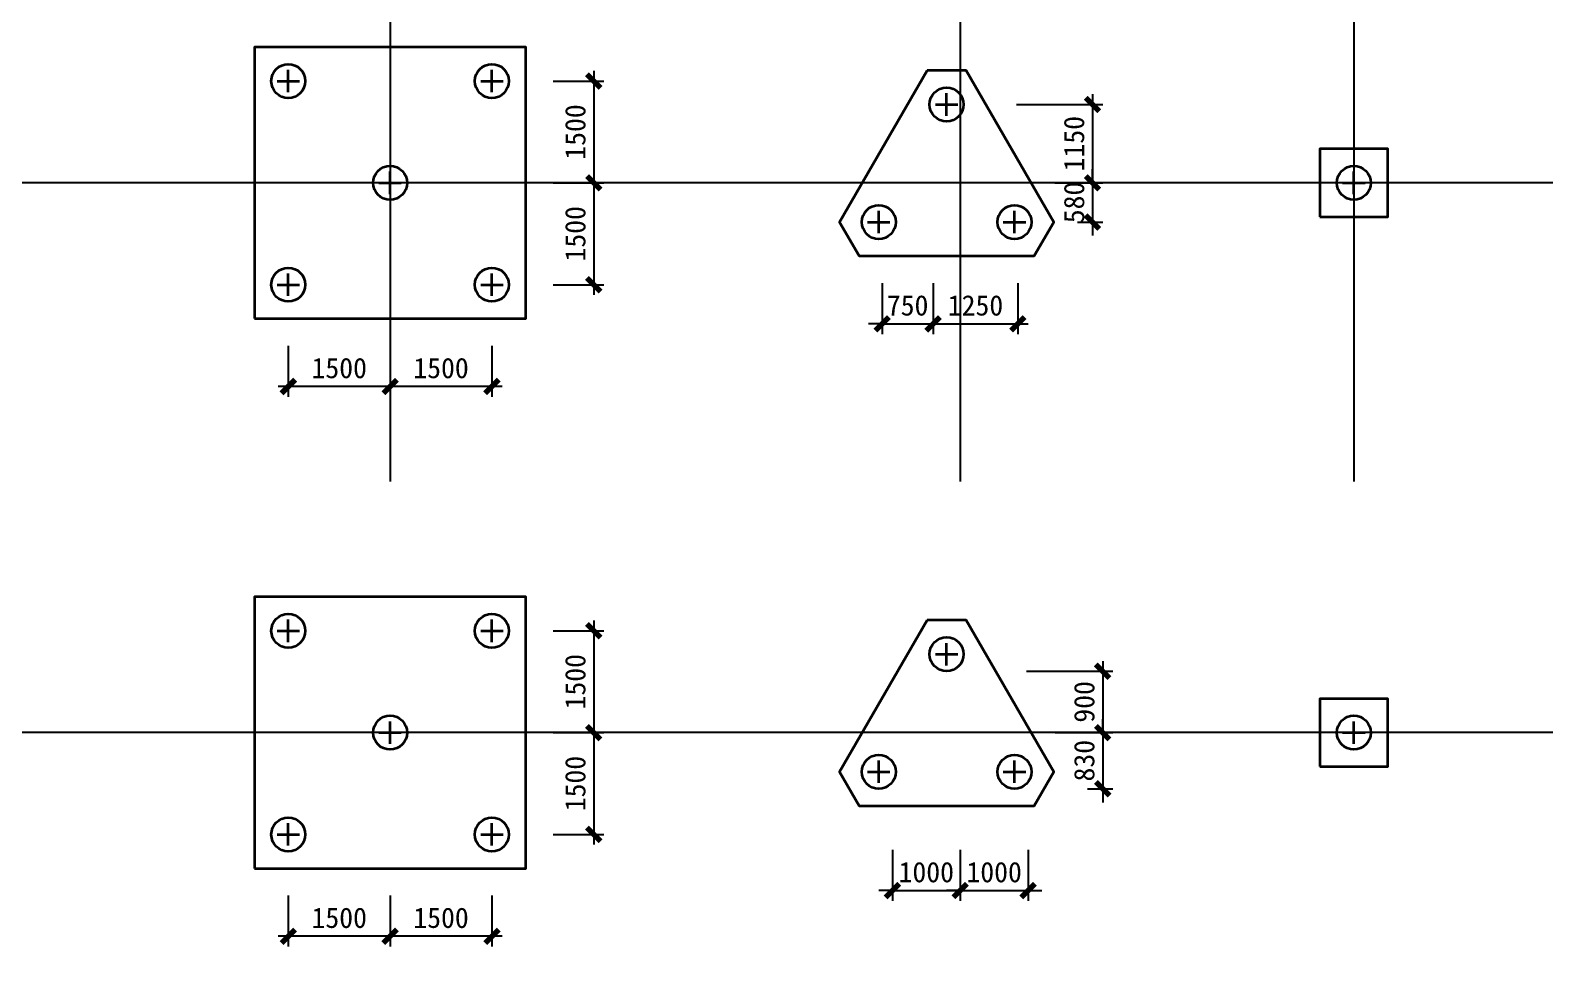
# Model space of a CAD drawing. Header units: millimetres. Extents: x -8252 to 341964, y -299084 to 206355.
# Drawn here: x 47196 to 69510, y 19134 to 32798 of the extents above; entities that cross this region are included whole.
import ezdxf

# ---------------------------------------------------------------- set-up
doc = ezdxf.new("R2010")
doc.units = ezdxf.units.MM
doc.header["$LTSCALE"] = 500
doc.header["$PDMODE"] = 2
doc.header["$PDSIZE"] = 200
doc.linetypes.add('DASHDOT', pattern=[25.4, 12.7, -6.35, 0, -6.35])
doc.layers.add('dim____', color=70, linetype='Continuous')
doc.layers.add('DOTE', color=20, linetype='DASHDOT')
doc.layers.add('s121', color=2, linetype='Continuous', lineweight=35)
doc.layers.add('zkz', color=200, linetype='Continuous', lineweight=35)
doc.styles.add('宋体', font='')
doc.styles.get('宋体').set_extended_font_data('宋体')
doc.dimstyles.new('ISO-25', dxfattribs={"dimtxt": 2.5, "dimasz": 2.5, "dimexe": 1.25, "dimexo": 0.625, "dimtad": 1, "dimtxsty": 'Standard', "dimcen": 2.5, "dimadec": 0, "dimazin": 0, "dimtfac": 1, "dimtmove": 0, "dimatfit": 3, "dimfxl": 1, "dimarcsym": 0})

# ---------------------------------------------------------------- blocks, each defined once
blk = doc.blocks.new('_ArchTick')
at = {"color": 0, "linetype": 'ByBlock', "const_width": 0.4}
blk.add_lwpolyline([(-0.5, -0.5), (0.5, 0.5)], dxfattribs=at)
blk = doc.blocks.new('*D736')
at = {"layer": 'Defpoints', "color": 0, "transparency": 16777216}
for p in [(59898, 21123), (60898, 21123), (60898, 20123)]:
    blk.add_point(p, dxfattribs=at)
at = {"layer": 'dim____', "color": 0, "lineweight": -2, "transparency": 16777216}
for p, q in [((59898, 20723), (59898, 19973)), ((60898, 20723), (60898, 19973)), ((59898, 20123), (59698, 20123)), ((59898, 20123), (60898, 20123)), ((60898, 20123), (61098, 20123))]:
    blk.add_line(p, q, dxfattribs=at)
at = {"layer": 'dim____', "color": 0, "lineweight": -2, "transparency": 16777216, "xscale": 200, "yscale": 200, "zscale": 200}
blk.add_blockref('_ArchTick', (59898, 20123), dxfattribs=at)
at = {"layer": 'dim____', "color": 0, "lineweight": -2, "transparency": 16777216, "xscale": 200, "yscale": 200, "zscale": 200, "rotation": 180}
blk.add_blockref('_ArchTick', (60898, 20123), dxfattribs=at)
at = {"layer": 'dim____', "color": 7, "transparency": 16777216, "insert": (60398, 20393), "char_height": 300, "attachment_point": 5, "style": '宋体'}
blk.add_mtext('1000', dxfattribs=at)
blk = doc.blocks.new('*D737')
at = {"layer": 'Defpoints', "color": 0, "transparency": 16777216}
for p in [(60898, 21123), (61898, 21123), (61898, 20123)]:
    blk.add_point(p, dxfattribs=at)
at = {"layer": 'dim____', "color": 0, "lineweight": -2, "transparency": 16777216}
for p, q in [((60898, 20723), (60898, 19973)), ((61898, 20723), (61898, 19973)), ((60898, 20123), (60698, 20123)), ((60898, 20123), (61898, 20123)), ((61898, 20123), (62098, 20123))]:
    blk.add_line(p, q, dxfattribs=at)
at = {"layer": 'dim____', "color": 0, "lineweight": -2, "transparency": 16777216, "xscale": 200, "yscale": 200, "zscale": 200}
blk.add_blockref('_ArchTick', (60898, 20123), dxfattribs=at)
at = {"layer": 'dim____', "color": 0, "lineweight": -2, "transparency": 16777216, "xscale": 200, "yscale": 200, "zscale": 200, "rotation": 180}
blk.add_blockref('_ArchTick', (61898, 20123), dxfattribs=at)
at = {"layer": 'dim____', "color": 7, "transparency": 16777216, "insert": (61398, 20393), "char_height": 300, "attachment_point": 5, "style": '宋体'}
blk.add_mtext('1000', dxfattribs=at)
blk = doc.blocks.new('*D738')
at = {"layer": 'Defpoints', "color": 0, "transparency": 16777216}
for p in [(61475, 23355), (61997, 22450), (62997, 22450)]:
    blk.add_point(p, dxfattribs=at)
at = {"layer": 'dim____', "color": 0, "lineweight": -2, "transparency": 16777216}
for p, q in [((62997, 23505), (62997, 22300)), ((61875, 23355), (63147, 23355)), ((62397, 22450), (63147, 22450))]:
    blk.add_line(p, q, dxfattribs=at)
at = {"layer": 'dim____', "color": 0, "lineweight": -2, "transparency": 16777216, "xscale": 200, "yscale": 200, "zscale": 200}
for p, rotation in [((62997, 23355), 90), ((62997, 22450), 270)]:
    blk.add_blockref('_ArchTick', p, dxfattribs=dict(at, rotation=rotation))
at = {"layer": 'dim____', "color": 7, "transparency": 16777216, "insert": (62727, 22903), "char_height": 300, "attachment_point": 5, "rotation": 90, "style": '宋体'}
blk.add_mtext('900', dxfattribs=at)
blk = doc.blocks.new('*D739')
at = {"layer": 'Defpoints', "color": 0, "transparency": 16777216}
for p in [(61997, 22450), (62475, 21623), (62997, 21623)]:
    blk.add_point(p, dxfattribs=at)
at = {"layer": 'dim____', "color": 0, "lineweight": -2, "transparency": 16777216}
for p, q in [((62997, 22450), (62997, 22650)), ((62297, 22450), (63147, 22450)), ((62997, 22450), (62997, 21623)), ((62775, 21623), (63147, 21623)), ((62997, 21623), (62997, 21423))]:
    blk.add_line(p, q, dxfattribs=at)
at = {"layer": 'dim____', "color": 0, "lineweight": -2, "transparency": 16777216, "xscale": 200, "yscale": 200, "zscale": 200}
for p, rotation in [((62997, 22450), 270), ((62997, 21623), 90)]:
    blk.add_blockref('_ArchTick', p, dxfattribs=dict(at, rotation=rotation))
at = {"layer": 'dim____', "color": 7, "transparency": 16777216, "insert": (62727, 22037), "char_height": 300, "attachment_point": 5, "rotation": 90, "style": '宋体'}
blk.add_mtext('830', dxfattribs=at)
blk = doc.blocks.new('*D770')
at = {"layer": 'Defpoints', "color": 0, "transparency": 16777216}
for p in [(59748, 29473), (60498, 29473), (60498, 28473)]:
    blk.add_point(p, dxfattribs=at)
at = {"layer": 'dim____', "color": 0, "lineweight": -2, "transparency": 16777216}
for p, q in [((59748, 29073), (59748, 28323)), ((60498, 29073), (60498, 28323)), ((59748, 28473), (59548, 28473)), ((59748, 28473), (60498, 28473)), ((60498, 28473), (60698, 28473))]:
    blk.add_line(p, q, dxfattribs=at)
at = {"layer": 'dim____', "color": 0, "lineweight": -2, "transparency": 16777216, "xscale": 200, "yscale": 200, "zscale": 200}
blk.add_blockref('_ArchTick', (59748, 28473), dxfattribs=at)
at = {"layer": 'dim____', "color": 0, "lineweight": -2, "transparency": 16777216, "xscale": 200, "yscale": 200, "zscale": 200, "rotation": 180}
blk.add_blockref('_ArchTick', (60498, 28473), dxfattribs=at)
at = {"layer": 'dim____', "color": 7, "transparency": 16777216, "insert": (60123, 28743), "char_height": 300, "attachment_point": 5, "style": '宋体'}
blk.add_mtext('750', dxfattribs=at)
blk = doc.blocks.new('*D771')
at = {"layer": 'Defpoints', "color": 0, "transparency": 16777216}
for p in [(60498, 29473), (61748, 29473), (61748, 28473)]:
    blk.add_point(p, dxfattribs=at)
at = {"layer": 'dim____', "color": 0, "lineweight": -2, "transparency": 16777216}
for p, q in [((60498, 29073), (60498, 28323)), ((61748, 29073), (61748, 28323)), ((60348, 28473), (61898, 28473))]:
    blk.add_line(p, q, dxfattribs=at)
at = {"layer": 'dim____', "color": 0, "lineweight": -2, "transparency": 16777216, "xscale": 200, "yscale": 200, "zscale": 200, "rotation": 180}
blk.add_blockref('_ArchTick', (60498, 28473), dxfattribs=at)
at = {"layer": 'dim____', "color": 0, "lineweight": -2, "transparency": 16777216, "xscale": 200, "yscale": 200, "zscale": 200}
blk.add_blockref('_ArchTick', (61748, 28473), dxfattribs=at)
at = {"layer": 'dim____', "color": 7, "transparency": 16777216, "insert": (61123, 28743), "char_height": 300, "attachment_point": 5, "style": '宋体'}
blk.add_mtext('1250', dxfattribs=at)
blk = doc.blocks.new('*D772')
at = {"layer": 'Defpoints', "color": 0, "transparency": 16777216}
for p in [(61325, 31705), (61992, 30550), (62847, 30550)]:
    blk.add_point(p, dxfattribs=at)
at = {"layer": 'dim____', "color": 0, "lineweight": -2, "transparency": 16777216}
for p, q in [((61725, 31705), (62997, 31705)), ((62847, 31855), (62847, 30400)), ((62392, 30550), (62997, 30550))]:
    blk.add_line(p, q, dxfattribs=at)
at = {"layer": 'dim____', "color": 0, "lineweight": -2, "transparency": 16777216, "xscale": 200, "yscale": 200, "zscale": 200}
for p, rotation in [((62847, 31705), 90), ((62847, 30550), 270)]:
    blk.add_blockref('_ArchTick', p, dxfattribs=dict(at, rotation=rotation))
at = {"layer": 'dim____', "color": 7, "transparency": 16777216, "insert": (62577, 31128), "char_height": 300, "attachment_point": 5, "rotation": 90, "style": '宋体'}
blk.add_mtext('1150', dxfattribs=at)
blk = doc.blocks.new('*D773')
at = {"layer": 'Defpoints', "color": 0, "transparency": 16777216}
for p in [(61992, 30550), (62325, 29973), (62847, 29973)]:
    blk.add_point(p, dxfattribs=at)
at = {"layer": 'dim____', "color": 0, "lineweight": -2, "transparency": 16777216}
for p, q in [((62847, 30550), (62847, 30750)), ((62292, 30550), (62997, 30550)), ((62847, 30550), (62847, 29973)), ((62625, 29973), (62997, 29973)), ((62847, 29973), (62847, 29773))]:
    blk.add_line(p, q, dxfattribs=at)
at = {"layer": 'dim____', "color": 0, "lineweight": -2, "transparency": 16777216, "xscale": 200, "yscale": 200, "zscale": 200}
for p, rotation in [((62847, 30550), 270), ((62847, 29973), 90)]:
    blk.add_blockref('_ArchTick', p, dxfattribs=dict(at, rotation=rotation))
at = {"layer": 'dim____', "color": 7, "transparency": 16777216, "insert": (62577, 30262), "char_height": 300, "attachment_point": 5, "rotation": 90, "style": '宋体'}
blk.add_mtext('580', dxfattribs=at)
blk = doc.blocks.new('*D774')
at = {"layer": 'Defpoints', "color": 0, "transparency": 16777216}
for p in [(54498, 32050), (54498, 30550), (55498, 30550)]:
    blk.add_point(p, dxfattribs=at)
at = {"layer": 'dim____', "color": 0, "lineweight": -2, "transparency": 16777216}
for p, q in [((55498, 32200), (55498, 30400)), ((54898, 32050), (55648, 32050)), ((54898, 30550), (55648, 30550))]:
    blk.add_line(p, q, dxfattribs=at)
at = {"layer": 'dim____', "color": 0, "lineweight": -2, "transparency": 16777216, "xscale": 200, "yscale": 200, "zscale": 200}
for p, rotation in [((55498, 32050), 90), ((55498, 30550), 270)]:
    blk.add_blockref('_ArchTick', p, dxfattribs=dict(at, rotation=rotation))
at = {"layer": 'dim____', "color": 7, "transparency": 16777216, "insert": (55228, 31300), "char_height": 300, "attachment_point": 5, "rotation": 90, "style": '宋体'}
blk.add_mtext('1500', dxfattribs=at)
blk = doc.blocks.new('*D775')
at = {"layer": 'Defpoints', "color": 0, "transparency": 16777216}
for p in [(54498, 30550), (54498, 29050), (55498, 29050)]:
    blk.add_point(p, dxfattribs=at)
at = {"layer": 'dim____', "color": 0, "lineweight": -2, "transparency": 16777216}
for p, q in [((55498, 30700), (55498, 28900)), ((54898, 30550), (55648, 30550)), ((54898, 29050), (55648, 29050))]:
    blk.add_line(p, q, dxfattribs=at)
at = {"layer": 'dim____', "color": 0, "lineweight": -2, "transparency": 16777216, "xscale": 200, "yscale": 200, "zscale": 200}
for p, rotation in [((55498, 30550), 90), ((55498, 29050), 270)]:
    blk.add_blockref('_ArchTick', p, dxfattribs=dict(at, rotation=rotation))
at = {"layer": 'dim____', "color": 7, "transparency": 16777216, "insert": (55228, 29800), "char_height": 300, "attachment_point": 5, "rotation": 90, "style": '宋体'}
blk.add_mtext('1500', dxfattribs=at)
blk = doc.blocks.new('*D776')
at = {"layer": 'Defpoints', "color": 0, "transparency": 16777216}
for p in [(52498, 28550), (53998, 28550), (52498, 27550)]:
    blk.add_point(p, dxfattribs=at)
at = {"layer": 'dim____', "color": 0, "lineweight": -2, "transparency": 16777216}
for p, q in [((52498, 28150), (52498, 27400)), ((53998, 28150), (53998, 27400)), ((54148, 27550), (52348, 27550))]:
    blk.add_line(p, q, dxfattribs=at)
at = {"layer": 'dim____', "color": 0, "lineweight": -2, "transparency": 16777216, "xscale": 200, "yscale": 200, "zscale": 200, "rotation": 180}
blk.add_blockref('_ArchTick', (52498, 27550), dxfattribs=at)
at = {"layer": 'dim____', "color": 0, "lineweight": -2, "transparency": 16777216, "xscale": 200, "yscale": 200, "zscale": 200}
blk.add_blockref('_ArchTick', (53998, 27550), dxfattribs=at)
at = {"layer": 'dim____', "color": 7, "transparency": 16777216, "insert": (53248, 27820), "char_height": 300, "attachment_point": 5, "style": '宋体'}
blk.add_mtext('1500', dxfattribs=at)
blk = doc.blocks.new('*D777')
at = {"layer": 'Defpoints', "color": 0, "transparency": 16777216}
for p in [(50998, 28550), (52498, 28550), (50998, 27550)]:
    blk.add_point(p, dxfattribs=at)
at = {"layer": 'dim____', "color": 0, "lineweight": -2, "transparency": 16777216}
for p, q in [((50998, 28150), (50998, 27400)), ((52498, 28150), (52498, 27400)), ((52648, 27550), (50848, 27550))]:
    blk.add_line(p, q, dxfattribs=at)
at = {"layer": 'dim____', "color": 0, "lineweight": -2, "transparency": 16777216, "xscale": 200, "yscale": 200, "zscale": 200, "rotation": 180}
blk.add_blockref('_ArchTick', (50998, 27550), dxfattribs=at)
at = {"layer": 'dim____', "color": 0, "lineweight": -2, "transparency": 16777216, "xscale": 200, "yscale": 200, "zscale": 200}
blk.add_blockref('_ArchTick', (52498, 27550), dxfattribs=at)
at = {"layer": 'dim____', "color": 7, "transparency": 16777216, "insert": (51748, 27820), "char_height": 300, "attachment_point": 5, "style": '宋体'}
blk.add_mtext('1500', dxfattribs=at)
blk = doc.blocks.new('*D764')
at = {"layer": 'Defpoints', "color": 0, "transparency": 16777216}
for p in [(54498, 23950), (54498, 22450), (55498, 22450)]:
    blk.add_point(p, dxfattribs=at)
at = {"layer": 'dim____', "color": 0, "lineweight": -2, "transparency": 16777216}
for p, q in [((55498, 24100), (55498, 22300)), ((54898, 23950), (55648, 23950)), ((54898, 22450), (55648, 22450))]:
    blk.add_line(p, q, dxfattribs=at)
at = {"layer": 'dim____', "color": 0, "lineweight": -2, "transparency": 16777216, "xscale": 200, "yscale": 200, "zscale": 200}
for p, rotation in [((55498, 23950), 90), ((55498, 22450), 270)]:
    blk.add_blockref('_ArchTick', p, dxfattribs=dict(at, rotation=rotation))
at = {"layer": 'dim____', "color": 7, "transparency": 16777216, "insert": (55228, 23200), "char_height": 300, "attachment_point": 5, "rotation": 90, "style": '宋体'}
blk.add_mtext('1500', dxfattribs=at)
blk = doc.blocks.new('*D765')
at = {"layer": 'Defpoints', "color": 0, "transparency": 16777216}
for p in [(54498, 22450), (54498, 20950), (55498, 20950)]:
    blk.add_point(p, dxfattribs=at)
at = {"layer": 'dim____', "color": 0, "lineweight": -2, "transparency": 16777216}
for p, q in [((55498, 22600), (55498, 20800)), ((54898, 22450), (55648, 22450)), ((54898, 20950), (55648, 20950))]:
    blk.add_line(p, q, dxfattribs=at)
at = {"layer": 'dim____', "color": 0, "lineweight": -2, "transparency": 16777216, "xscale": 200, "yscale": 200, "zscale": 200}
for p, rotation in [((55498, 22450), 90), ((55498, 20950), 270)]:
    blk.add_blockref('_ArchTick', p, dxfattribs=dict(at, rotation=rotation))
at = {"layer": 'dim____', "color": 7, "transparency": 16777216, "insert": (55228, 21700), "char_height": 300, "attachment_point": 5, "rotation": 90, "style": '宋体'}
blk.add_mtext('1500', dxfattribs=at)
blk = doc.blocks.new('*D766')
at = {"layer": 'Defpoints', "color": 0, "transparency": 16777216}
for p in [(52498, 20450), (53998, 20450), (52498, 19450)]:
    blk.add_point(p, dxfattribs=at)
at = {"layer": 'dim____', "color": 0, "lineweight": -2, "transparency": 16777216}
for p, q in [((52498, 20050), (52498, 19300)), ((53998, 20050), (53998, 19300)), ((54148, 19450), (52348, 19450))]:
    blk.add_line(p, q, dxfattribs=at)
at = {"layer": 'dim____', "color": 0, "lineweight": -2, "transparency": 16777216, "xscale": 200, "yscale": 200, "zscale": 200, "rotation": 180}
blk.add_blockref('_ArchTick', (52498, 19450), dxfattribs=at)
at = {"layer": 'dim____', "color": 0, "lineweight": -2, "transparency": 16777216, "xscale": 200, "yscale": 200, "zscale": 200}
blk.add_blockref('_ArchTick', (53998, 19450), dxfattribs=at)
at = {"layer": 'dim____', "color": 7, "transparency": 16777216, "insert": (53248, 19720), "char_height": 300, "attachment_point": 5, "style": '宋体'}
blk.add_mtext('1500', dxfattribs=at)
blk = doc.blocks.new('*D767')
at = {"layer": 'Defpoints', "color": 0, "transparency": 16777216}
for p in [(50998, 20450), (52498, 20450), (50998, 19450)]:
    blk.add_point(p, dxfattribs=at)
at = {"layer": 'dim____', "color": 0, "lineweight": -2, "transparency": 16777216}
for p, q in [((50998, 20050), (50998, 19300)), ((52498, 20050), (52498, 19300)), ((52648, 19450), (50848, 19450))]:
    blk.add_line(p, q, dxfattribs=at)
at = {"layer": 'dim____', "color": 0, "lineweight": -2, "transparency": 16777216, "xscale": 200, "yscale": 200, "zscale": 200, "rotation": 180}
blk.add_blockref('_ArchTick', (50998, 19450), dxfattribs=at)
at = {"layer": 'dim____', "color": 0, "lineweight": -2, "transparency": 16777216, "xscale": 200, "yscale": 200, "zscale": 200}
blk.add_blockref('_ArchTick', (52498, 19450), dxfattribs=at)
at = {"layer": 'dim____', "color": 7, "transparency": 16777216, "insert": (51748, 19720), "char_height": 300, "attachment_point": 5, "style": '宋体'}
blk.add_mtext('1500', dxfattribs=at)

msp = doc.modelspace()

# ---------------------------------------------------------------- linework, layer by layer
at = {"layer": 'DOTE', "ltscale": 5}
for p, q in [((52497.528, 57900.374), (52497.528, -3449.626)), ((60897.528, 57900.374), (60897.528, -3449.626)), ((66697.528, 57900.374), (66697.528, -3449.626)), ((75497.528, 30550.374), (-3452.472, 30550.374)), ((75497.528, 22450.374), (-3452.472, 22450.374))]:
    msp.add_line(p, q, dxfattribs=at)
at = {"layer": 's121'}
for points in [[(50497.528, 28550.374), (54497.528, 28550.374), (54497.528, 32550.374), (50497.528, 32550.374)], [(60408.852, 32205.075), (59120.177, 29973.022), (59408.852, 29473.022), (61986.204, 29473.024), (62274.88, 29973.024), (60986.204, 32205.075)], [(66197.528, 30050.374), (67197.528, 30050.374), (67197.528, 31050.374), (66197.528, 31050.374)], [(50497.528, 20450.374), (54497.528, 20450.374), (54497.528, 24450.374), (50497.528, 24450.374)], [(60408.852, 24105.075), (59120.177, 21873.022), (59408.852, 21373.022), (61986.204, 21373.024), (62274.88, 21873.024), (60986.204, 24105.075)], [(66197.528, 21950.374), (67197.528, 21950.374), (67197.528, 22950.374), (66197.528, 22950.374)]]:
    msp.add_lwpolyline(points, close=True, dxfattribs=at)
at = {"layer": 'zkz'}
for p, q in [((50997.528, 31885.374), (50997.528, 32215.374)), ((53997.528, 31885.374), (53997.528, 32215.374)), ((50832.528, 32050.374), (51162.528, 32050.374)), ((53832.528, 32050.374), (54162.528, 32050.374)), ((60532.528, 31705.075), (60862.528, 31705.075)), ((60697.528, 31540.075), (60697.528, 31870.075)), ((52497.528, 30385.374), (52497.528, 30715.374)), ((66697.528, 30385.374), (66697.528, 30715.374)), ((52332.528, 30550.374), (52662.528, 30550.374)), ((66532.528, 30550.374), (66862.528, 30550.374)), ((59697.528, 29808.024), (59697.528, 30138.024)), ((61697.528, 29808.024), (61697.528, 30138.024)), ((59532.528, 29973.024), (59862.528, 29973.024)), ((61532.528, 29973.024), (61862.528, 29973.024)), ((50832.528, 29050.374), (51162.528, 29050.374)), ((50997.528, 28885.374), (50997.528, 29215.374)), ((53832.528, 29050.374), (54162.528, 29050.374)), ((53997.528, 28885.374), (53997.528, 29215.374)), ((50997.528, 23785.374), (50997.528, 24115.374)), ((53997.528, 23785.374), (53997.528, 24115.374)), ((50832.528, 23950.374), (51162.528, 23950.374)), ((53832.528, 23950.374), (54162.528, 23950.374)), ((60697.528, 23440.075), (60697.528, 23770.075)), ((60532.528, 23605.075), (60862.528, 23605.075)), ((52497.528, 22285.374), (52497.528, 22615.374)), ((66697.528, 22285.374), (66697.528, 22615.374)), ((52332.528, 22450.374), (52662.528, 22450.374)), ((66532.528, 22450.374), (66862.528, 22450.374)), ((59532.528, 21873.024), (59862.528, 21873.024)), ((59697.528, 21708.024), (59697.528, 22038.024)), ((61532.528, 21873.024), (61862.528, 21873.024)), ((61697.528, 21708.024), (61697.528, 22038.024)), ((50997.528, 20785.374), (50997.528, 21115.374)), ((53997.528, 20785.374), (53997.528, 21115.374)), ((50832.528, 20950.374), (51162.528, 20950.374)), ((53832.528, 20950.374), (54162.528, 20950.374))]:
    msp.add_line(p, q, dxfattribs=at)
for centre in [(50997.528, 32050.374), (53997.528, 32050.374), (60697.528, 31705.075), (52497.528, 30550.374), (66697.528, 30550.374), (59697.528, 29973.024), (61697.528, 29973.024), (50997.528, 29050.374), (53997.528, 29050.374), (50997.528, 23950.374), (53997.528, 23950.374), (60697.528, 23605.075), (52497.528, 22450.374), (66697.528, 22450.374), (59697.528, 21873.024), (61697.528, 21873.024), (50997.528, 20950.374), (53997.528, 20950.374)]:
    msp.add_circle(centre, 250, dxfattribs=at)

# ---------------------------------------------------------------- dimensions: what is measured, and where the dimension line sits
at = {"layer": 'dim____'}
for base, p1, p2, angle, override, picture, middle in [((55497.528, 30550.374), (54497.528, 32050.374), (54497.528, 30550.374), 90, {"dimtxt": 300, "dimasz": 200, "dimexe": 150, "dimexo": 400, "dimgap": 120, "dimtad": 1, "dimrnd": 10, "dimtxsty": '宋体', "dimblk1": 'ArchTick', "dimblk2": 'ArchTick', "dimsah": 1, "dimdle": 150, "dimclrt": 7, "dimtix": 1, "dimtmove": 0}, '*D774', (55227.528, 31300.374)), ((62847.207, 30550.374), (61324.879, 31705.073), (61991.546, 30550.374), 90, {"dimtxt": 300, "dimasz": 200, "dimexe": 150, "dimexo": 400, "dimgap": 120, "dimtad": 1, "dimrnd": 10, "dimtxsty": '宋体', "dimblk1": 'ArchTick', "dimblk2": 'ArchTick', "dimsah": 1, "dimdle": 150, "dimclrt": 7, "dimtix": 1, "dimtmove": 0}, '*D772', (62577.207, 31127.723)), ((55497.528, 29050.374), (54497.528, 30550.374), (54497.528, 29050.374), 90, {"dimtxt": 300, "dimasz": 200, "dimexe": 150, "dimexo": 400, "dimgap": 120, "dimtad": 1, "dimrnd": 10, "dimtxsty": '宋体', "dimblk1": 'ArchTick', "dimblk2": 'ArchTick', "dimsah": 1, "dimdle": 150, "dimclrt": 7, "dimtix": 1, "dimtmove": 0}, '*D775', (55227.528, 29800.374)), ((62847.207, 29973.022), (61991.546, 30550.374), (62324.878, 29973.022), 90, {"dimtxt": 300, "dimasz": 200, "dimexe": 150, "dimexo": 300, "dimgap": 120, "dimtad": 1, "dimrnd": 10, "dimtxsty": '宋体', "dimblk1": 'ArchTick', "dimblk2": 'ArchTick', "dimsah": 1, "dimdle": 150, "dimclrt": 7, "dimtix": 1, "dimtmove": 0}, '*D773', (62577.207, 30261.698)), ((50997.528, 27550.374), (52497.528, 28550.374), (50997.528, 28550.374), 180, {"dimtxt": 300, "dimasz": 200, "dimexe": 150, "dimexo": 400, "dimgap": 120, "dimtad": 1, "dimrnd": 10, "dimtxsty": '宋体', "dimblk1": 'ArchTick', "dimblk2": 'ArchTick', "dimsah": 1, "dimdle": 150, "dimclrt": 7, "dimtix": 1, "dimtmove": 0}, '*D777', (51747.528, 27820.374)), ((52497.528, 27550.374), (53997.528, 28550.374), (52497.528, 28550.374), 180, {"dimtxt": 300, "dimasz": 200, "dimexe": 150, "dimexo": 400, "dimgap": 120, "dimtad": 1, "dimrnd": 10, "dimtxsty": '宋体', "dimblk1": 'ArchTick', "dimblk2": 'ArchTick', "dimsah": 1, "dimdle": 150, "dimclrt": 7, "dimtix": 1, "dimtmove": 0}, '*D776', (53247.528, 27820.374)), ((55497.528, 22450.374), (54497.528, 23950.374), (54497.528, 22450.374), 90, {"dimtxt": 300, "dimasz": 200, "dimexe": 150, "dimexo": 400, "dimgap": 120, "dimtad": 1, "dimrnd": 10, "dimtxsty": '宋体', "dimblk1": 'ArchTick', "dimblk2": 'ArchTick', "dimsah": 1, "dimdle": 150, "dimclrt": 7, "dimtix": 1, "dimtmove": 0}, '*D764', (55227.528, 23200.374)), ((62997.207, 22450.374), (61474.879, 23355.073), (61997.207, 22450.374), 90, {"dimtxt": 300, "dimasz": 200, "dimexe": 150, "dimexo": 400, "dimgap": 120, "dimtad": 1, "dimrnd": 10, "dimtxsty": '宋体', "dimblk1": 'ArchTick', "dimblk2": 'ArchTick', "dimsah": 1, "dimdle": 150, "dimclrt": 7, "dimtix": 1, "dimtmove": 0}, '*D738', (62727.207, 22902.723)), ((55497.528, 20950.374), (54497.528, 22450.374), (54497.528, 20950.374), 90, {"dimtxt": 300, "dimasz": 200, "dimexe": 150, "dimexo": 400, "dimgap": 120, "dimtad": 1, "dimrnd": 10, "dimtxsty": '宋体', "dimblk1": 'ArchTick', "dimblk2": 'ArchTick', "dimsah": 1, "dimdle": 150, "dimclrt": 7, "dimtix": 1, "dimtmove": 0}, '*D765', (55227.528, 21700.374)), ((62997.207, 21623.022), (61997.207, 22450.374), (62474.878, 21623.022), 90, {"dimtxt": 300, "dimasz": 200, "dimexe": 150, "dimexo": 300, "dimgap": 120, "dimtad": 1, "dimrnd": 10, "dimtxsty": '宋体', "dimblk1": 'ArchTick', "dimblk2": 'ArchTick', "dimsah": 1, "dimdle": 150, "dimclrt": 7, "dimtix": 1, "dimtmove": 0}, '*D739', (62727.207, 22036.698)), ((50997.528, 19450.374), (52497.528, 20450.374), (50997.528, 20450.374), 180, {"dimtxt": 300, "dimasz": 200, "dimexe": 150, "dimexo": 400, "dimgap": 120, "dimtad": 1, "dimrnd": 10, "dimtxsty": '宋体', "dimblk1": 'ArchTick', "dimblk2": 'ArchTick', "dimsah": 1, "dimdle": 150, "dimclrt": 7, "dimtix": 1, "dimtmove": 0}, '*D767', (51747.528, 19720.374)), ((52497.528, 19450.374), (53997.528, 20450.374), (52497.528, 20450.374), 180, {"dimtxt": 300, "dimasz": 200, "dimexe": 150, "dimexo": 400, "dimgap": 120, "dimtad": 1, "dimrnd": 10, "dimtxsty": '宋体', "dimblk1": 'ArchTick', "dimblk2": 'ArchTick', "dimsah": 1, "dimdle": 150, "dimclrt": 7, "dimtix": 1, "dimtmove": 0}, '*D766', (53247.528, 19720.374))]:
    dim = msp.add_linear_dim(base=base, p1=p1, p2=p2, angle=angle, dimstyle='ISO-25', override=override, dxfattribs=at)
    dim.commit()
    dim.dimension.update_dxf_attribs({"geometry": picture, "text_midpoint": middle})
for base, p1, p2, picture, middle in [((60497.528, 28473.022), (59747.63, 29473.022), (60497.528, 29473.022), '*D770', (60122.579, 28743.022)), ((61747.63, 28473.022), (60497.528, 29473.022), (61747.63, 29473.022), '*D771', (61122.579, 28743.022)), ((60897.63, 20123.022), (59897.63, 21123.022), (60897.63, 21123.022), '*D736', (60397.63, 20393.022)), ((61897.63, 20123.022), (60897.63, 21123.022), (61897.63, 21123.022), '*D737', (61397.63, 20393.022))]:
    dim = msp.add_linear_dim(base=base, p1=p1, p2=p2, dimstyle='ISO-25', override={"dimtxt": 300, "dimasz": 200, "dimexe": 150, "dimexo": 400, "dimgap": 120, "dimtad": 1, "dimrnd": 10, "dimtxsty": '宋体', "dimblk1": 'ArchTick', "dimblk2": 'ArchTick', "dimsah": 1, "dimdle": 150, "dimclrt": 7, "dimtix": 1, "dimtmove": 0}, dxfattribs=at)
    dim.commit()
    dim.dimension.update_dxf_attribs({"geometry": picture, "text_midpoint": middle})

doc.saveas('drawing.dxf')
